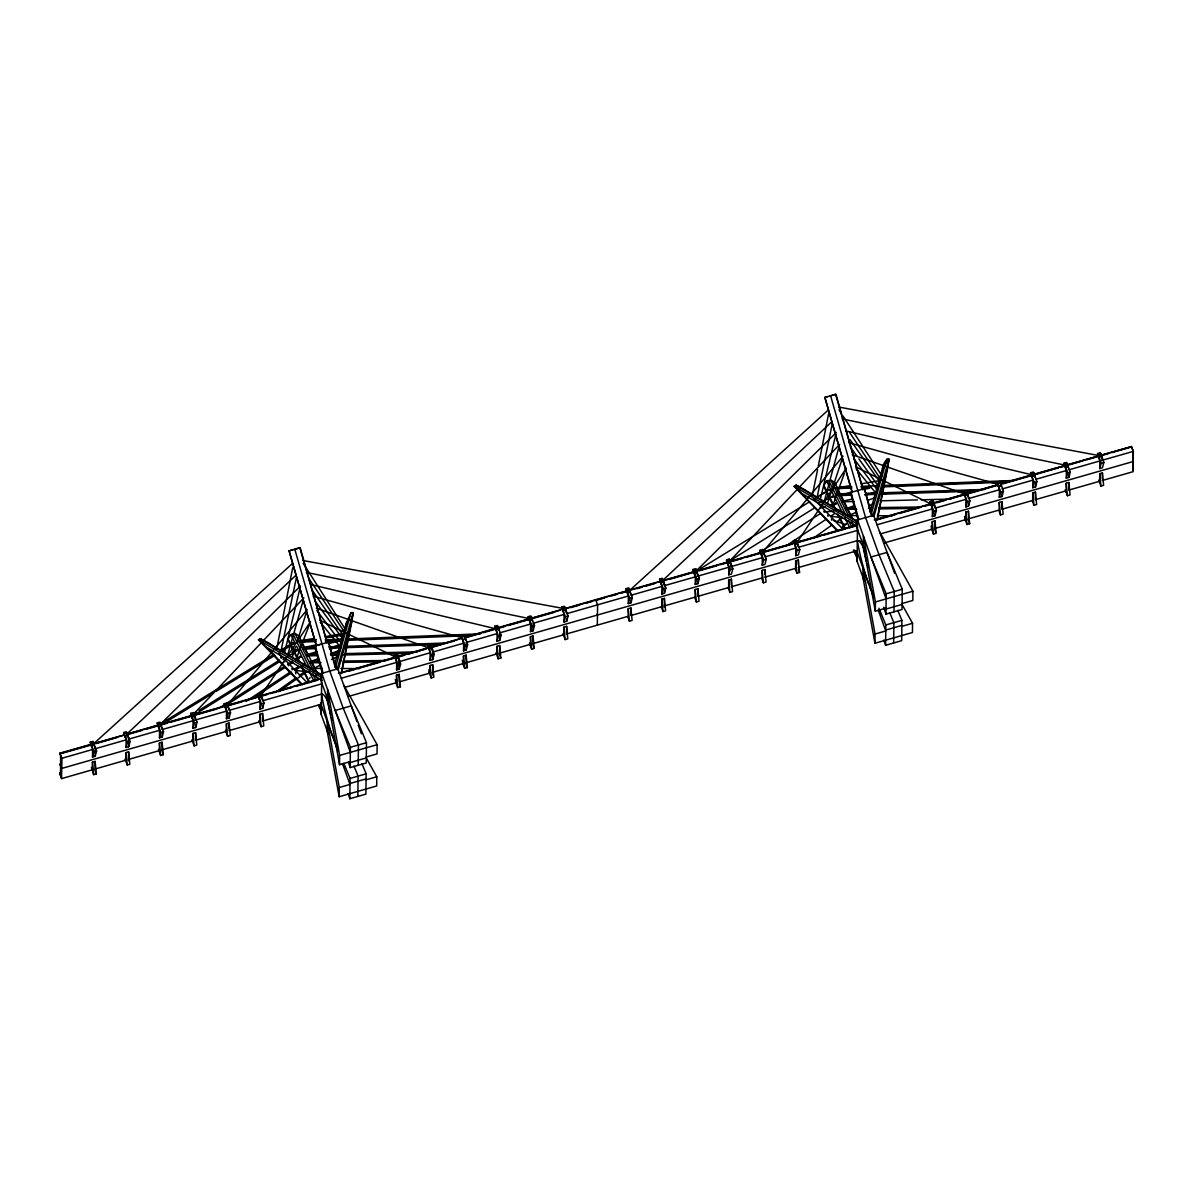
<?xml version="1.0" encoding="UTF-8"?>
<svg xmlns="http://www.w3.org/2000/svg" width="1193" height="1193" viewBox="0 0 1193 1193"><rect width="100%" height="100%" fill="white"/><g stroke="black" fill="none" stroke-linecap="round" stroke-linejoin="round"><path stroke-width="1.5" d="M60.739 756.079L59.874 753.171L124.251 734.873M60.634 765.339L60.112 764.027L60.619 765.846M60.515 775.226L60.649 755.84M60.694 775.704L60.918 756.422M61.216 777.15L61.425 757.868M92.368 769.783L91.503 767.397L93.65 774.645L96.32 773.884L95.127 761.402L92.443 762.178L92.368 769.783L61.559 778.611L61.782 758.316L59.874 753.171M91.727 747.086L90.25 742.106L92.935 741.345L96.588 751.038L95.186 756.332L92.502 757.093L92.592 749.487L90.25 742.106M95.127 761.402L95.037 769.023L125.936 760.165L126.011 752.559L128.62 751.814L129.813 764.281L127.219 765.026L125.041 759.046M95.186 756.332L95.276 748.727L93.636 743.761M125.295 737.483L123.818 732.502L126.458 731.741L130.067 741.449L128.665 746.743L126.07 747.489L126.16 739.869L123.818 732.502M128.516 760.702L128.62 751.814M128.665 746.743L128.769 737.856M158.699 727.909L157.222 722.928L159.907 722.153L163.56 731.861L162.159 737.155L159.474 737.915L159.564 730.31L157.222 722.928M158.46 749.472L160.623 755.467L163.307 754.692L162.099 742.225L159.415 742.985L159.34 750.606L128.531 759.434M162.099 742.225L162.009 749.83L192.819 741.017L192.908 733.397L195.592 732.636L196.785 745.103L194.101 745.864L191.939 739.884M162.159 737.155L162.188 734.098M192.177 718.32L190.716 713.339L193.4 712.564L197.039 722.272L195.637 727.551L192.968 728.326L193.057 720.706L190.716 713.339M195.592 732.636L195.503 740.242L226.312 731.413L226.387 723.808L229.071 723.033L230.279 735.514L227.595 736.275L225.432 730.295M195.637 727.551L195.682 724.509M225.671 708.731L224.195 703.736L226.879 702.975L230.532 712.668L229.131 717.962L226.446 718.738L226.536 711.117L224.195 703.736M229.011 729.132L229.071 723.033M229.131 717.962L229.16 714.92M300.666 683.574L258.508 639.746L260.342 638.658L269.857 643.847L321.156 674.537M259.164 699.128L257.688 694.147L260.372 693.387L264.011 703.08L262.624 708.374L259.94 709.134L260.029 701.529L257.688 694.147M258.911 720.706L261.073 726.686L263.757 725.911L262.564 713.444L259.88 714.219L259.791 721.825L228.981 730.653M262.49 719.543L262.564 713.444M262.624 708.374L262.654 705.331M302.59 684.707L266.501 647.128L322.125 680.413M269.857 643.847L260.342 638.911L258.508 640M320.514 704.72L321.29 714.667L328.403 734.321M321.29 714.667L321.752 673.389L337.828 668.781L356.946 721.586M339.17 796.73L339.274 787.499L327.24 721.601L327.136 730.832L339.17 796.73L376.675 785.978L376.779 776.762L365.923 757.376M339.528 764.668L339.632 755.437L327.613 689.539L327.508 698.77L339.528 764.668L350.25 761.596M344.911 631.112L346.716 621.821L334.786 663.755M341.496 673.553L351.607 622.761L338.186 669.914M361.971 763.788L366.132 773.825L365.893 794.12L349.832 798.728L350.056 778.433L343.823 763.371M350.175 767.591L350.399 747.295L335.188 710.476L351.264 705.883L366.475 742.687L366.251 762.983L350.175 767.591L348.505 762.372M341.183 673.135L353.247 612.606L351.04 612.665L346.716 622.075M357.855 796.432L358.094 776.121L353.948 766.085M358.213 765.295L358.437 744.999L343.226 708.18L329.79 671.077L294.805 549.272L293.821 549.436M343.673 684.931L377.137 744.7L377.033 753.916L366.311 756.988M348.192 696.503L396.419 682.694L396.508 675.074L399.178 674.313L400.386 686.78L397.701 687.556L395.539 681.561M396.568 670.004L396.643 662.398L394.316 655.017L396.986 654.241L397.865 655.375L400.639 663.949L399.237 669.243L396.568 670.004L397.955 664.71L394.316 655.017M399.178 674.313L399.103 681.919L429.912 673.106L429.987 665.485L432.671 664.725L433.864 677.192L431.195 677.952L429.018 671.972M399.237 669.243L398.477 657.969L395.793 658.73L394.913 657.611M430.047 660.415L430.136 652.795L427.795 645.428L430.479 644.652L431.359 645.786L434.133 654.361L432.731 659.64L430.047 660.415L431.448 655.121L427.795 645.428M431.941 649.633L431.955 648.366L429.286 649.141L428.406 648.008M432.671 664.725L432.582 672.33L463.391 663.502L463.481 655.896L466.15 655.121L467.358 667.603L464.674 668.363L462.511 662.383M432.731 659.64L432.82 652.034L431.076 647.247M463.54 650.826L463.615 643.206L461.288 635.824L463.958 635.064L464.852 636.182L467.611 644.757L466.209 650.051L463.54 650.826L464.942 645.532L461.288 635.824M466.15 655.121L466.075 662.741L496.884 653.913L496.959 646.308L499.643 645.532L500.836 657.999L498.167 658.775L496.005 652.795M466.209 650.051L466.299 642.445L497.108 633.617L494.767 626.236L497.451 625.475L501.105 635.168L499.703 640.462L497.019 641.223L497.108 633.617M499.643 645.532L499.554 653.153L530.363 644.324M499.703 640.462L499.792 632.842L530.587 624.028L528.216 616.662L530.855 615.901L534.509 625.594L533.107 630.888L530.512 631.634L530.602 622.761L528.216 616.662M530.348 645.592L530.453 636.704L533.047 635.973L534.255 648.44L531.646 649.186L529.438 643.206M533.047 635.973L532.958 643.579L563.857 634.736L563.931 627.115L566.615 626.355L567.808 638.822L565.139 639.582L562.977 633.602M533.107 630.888L533.196 623.283L564.08 614.425L561.739 607.058L564.423 606.283L568.077 615.991L566.675 621.27L563.991 622.045L564.08 614.425M565.9 611.263L565.914 609.996L563.23 610.771L562.35 609.638M566.615 626.355L566.526 633.96L628.144 616.319L628.234 608.698L630.903 607.938L632.111 620.405L629.427 621.18L627.801 616.692M566.675 621.27L566.705 618.228M597.335 625.132L597.574 604.836L595.665 599.706L595.739 600.452L604.672 597.887M627.503 593.622L626.042 588.641L628.711 587.866L632.365 597.574L630.963 602.853L628.293 603.628L628.368 596.008L626.042 588.641M630.903 607.938L630.829 615.543L661.712 606.7L661.802 599.08L664.397 598.349L665.59 610.816L662.995 611.562L661.369 607.073M630.963 602.853L631.008 599.811M661.071 584.003L659.61 579.023L662.249 578.262L665.858 587.97L664.456 593.264L661.861 594.01L661.936 586.404L659.61 579.023M664.292 607.222L664.397 598.349M664.456 593.264L664.486 590.222M762.327 557.653L762.238 565.258L764.907 564.498L766.309 559.204L762.67 549.496L759.986 550.271L762.327 557.653L664.546 585.659L664.561 584.391M694.475 574.444L693.014 569.449L695.698 568.688L699.337 578.381L697.935 583.675L695.265 584.436L695.34 576.83L693.014 569.449M694.773 597.499L696.399 601.988L699.083 601.227L697.89 588.745L695.206 589.521L695.116 597.126L664.307 605.955M697.89 588.745L697.801 596.366L728.61 587.538L728.684 579.932L731.369 579.157L732.562 591.624L729.892 592.399L728.267 587.91M697.935 583.675L697.98 580.633M727.969 564.841L726.492 559.86L729.177 559.099L732.83 568.793L731.428 574.087L728.744 574.847L728.834 567.242L726.492 559.86M731.294 585.241L731.369 579.157M761.447 555.252L759.986 550.271M761.745 578.322L763.371 582.81L766.055 582.035L764.862 569.568L762.178 570.329L762.088 577.949L731.279 586.777M764.802 574.131L764.862 569.568M794.941 545.663L793.464 540.683L796.149 539.907L799.802 549.615L798.4 554.894L795.716 555.67L795.806 548.049L793.464 540.683M837.725 531.422L794.299 486.52L796.119 485.178L805.648 490.368L856.947 521.058M795.239 568.718L796.864 573.207L799.549 572.446L798.341 559.979L795.671 560.74L795.582 568.36L764.773 577.173M798.296 564.543L798.341 559.979M838.366 531.228L794.299 486.267L796.119 485.178L857.066 521.654M805.648 490.368L796.119 485.432M856.291 551.255L857.081 561.202L864.179 580.842M857.081 561.202L857.543 519.909L873.619 515.301L894.631 573.356M874.946 643.251L875.051 634.035L863.031 568.136L862.927 577.352L874.946 643.251L912.451 632.514L912.556 623.283L901.714 603.897M875.319 611.189L875.423 601.973L863.389 536.075L863.285 545.29L875.319 611.189L886.026 608.117M871.218 514.094L886.831 459.201C878.838 481.361 883.148 457.322 889.024 459.394L877.332 517.837M897.762 610.309L901.908 620.36L901.684 640.656L885.609 645.264L885.832 624.953L878.913 608.221M885.967 614.127L886.19 593.816L870.965 557.012L887.04 552.404L902.266 589.223L902.027 609.519L885.967 614.127L883.73 607.162M877.273 520.088L887.398 469.281L873.977 516.45M893.646 642.952L893.87 622.657L889.724 612.62M894.004 611.815L894.228 591.519L879.002 554.715L865.581 517.613L830.596 395.808L829.597 395.972M879.465 531.467L912.913 591.221L912.824 600.452L902.102 603.509M883.983 543.024L932.195 529.215L932.285 521.609L934.969 520.834L936.162 533.316L933.493 534.076L931.315 528.096M932.344 516.524L932.434 508.919L930.093 501.537L932.777 500.777L933.657 501.895L936.43 510.47L935.029 515.764L932.344 516.524L933.746 511.245L930.093 501.537M934.238 505.757L934.253 504.49L931.584 505.25L930.704 504.132M934.969 520.834L934.88 528.454L965.689 519.626L965.778 512.021L968.448 511.245L969.655 523.712L966.971 524.488L964.809 518.508M935.029 515.764L935.058 512.722M965.838 506.936L965.912 499.33L963.586 491.948L966.255 491.188L967.135 492.306L969.909 500.881L968.507 506.175L965.838 506.936L967.225 501.642L963.586 491.948M967.732 496.169L967.747 494.901L965.062 495.662L964.183 494.543M968.448 511.245L968.373 518.866L999.182 510.037L999.257 502.417L1001.941 501.656L1003.134 514.123L1000.465 514.899L998.839 510.41M968.507 506.175L968.552 503.133M999.316 497.347L999.406 489.741L997.065 482.36L999.749 481.584L1000.629 482.718L1003.402 491.292L1002.001 496.586L999.316 497.347L1000.718 492.053L997.065 482.36M1001.941 501.656L1001.852 509.262L1032.661 500.449L1032.75 492.828L1035.42 492.068L1036.628 504.535L1033.943 505.295L1032.318 500.806M1002.001 496.586L1002.031 493.529M1032.81 487.758L1032.884 480.138L1030.558 472.771L1033.227 471.996L1034.122 473.129L1036.881 481.704L1035.479 486.983L1032.81 487.758L1034.212 482.464L1030.558 472.771M1035.42 492.068L1035.345 499.673L1066.154 490.845M1035.479 486.983L1035.524 483.94M1066.139 492.113L1066.229 483.24L1068.839 482.494L1070.032 494.961L1067.437 495.706L1065.23 489.741M1066.288 478.169L1066.393 469.281L1064.007 463.182L1066.646 462.437L1070.285 472.13L1068.883 477.424L1066.288 478.169L1067.69 472.875L1066.393 469.281M1068.839 482.494L1068.749 490.099L1099.633 481.256L1099.722 473.651L1102.407 472.875L1103.6 485.342L1100.915 486.118L1098.753 480.138M1068.883 477.424L1068.928 474.367M1099.782 468.566L1099.857 460.96L1097.53 453.579L1100.214 452.818L1101.094 453.936L1103.853 462.511L1102.451 467.805L1099.782 468.566L1101.184 463.287L1097.53 453.579M1101.676 457.799L1101.691 456.531L1099.007 457.292L1098.127 456.173M1102.332 478.975L1102.407 472.875M1131.441 446.614L1001.061 483.568M1132.783 470.206L1132.992 450.909L1131.531 446.972M1131.531 446.346L1133.35 451.372L1133.126 471.667L1102.317 480.496M309.703 662.667L309.733 661.459L318.993 661.34M854.77 507.86L845.509 507.979L845.912 509.515M160.444 723.54L160.831 724.688L160.458 723.674M835.04 487.728L851.802 486.714M528.767 617.84L529.394 618.928M1064.857 465.061L1064.559 464.36L1065.17 465.449M306.512 647.575L302.813 647.695L303.022 648.843M842.154 502.089L842.124 501.567M61.037 757.287L61.35 758.45L61.007 757.272M60.858 768.217L61.097 768.605M60.843 769.545L61.186 770.723L60.888 769.56M61.261 766.816L60.977 765.727L60.962 767.323M127.412 734.262L126.995 733.099M227.803 705.51L227.207 705.003C228.519 706.122 226.789 702.752 227.818 705.51L258.106 696.772M395.271 657.477L394.868 656.195L395.241 657.552M528.753 618.019L529.11 618.72M562.276 608.311L562.813 609.608L563.036 608.37M763.609 552.016L763.222 550.689L763.565 552.016L792.107 543.814M964.734 494.245L964.138 493.127M562.798 608.967L562.335 608.713M351.607 623.014L353.247 612.606L337.022 669.631M887.398 469.535L889.024 459.141L872.799 516.166M296.49 649.723L297.221 650.692L289.347 655.598M832.282 496.258L833.072 497.168L832.416 496.228M277.194 646.487L292.732 567.674M812.015 495.363L813.223 495.423L812.463 494.648L817.578 469.729M818.279 466.15L828.524 414.195M880.688 477.632L882.134 470.415M886.101 463.078L886.831 459.454L889.024 459.394M964.526 493.887L852.19 454.712M280.922 651.259L296.371 577.785M306.765 640.537L299.368 640.82L299.503 642.162M815.788 497.406L817.086 497.57L832.147 424.305M299.965 656.553L300.845 657.283M835.756 503.073L836.114 504.415M320.902 679.682L321.409 677.385L258.508 639.746L266.486 647.381M281.19 657.88L280.937 657.075L281.175 657.999M296.908 650.588L296.968 649.872M284.545 652.81L300.084 587.806M820.322 499.33L835.875 434.327M92.502 757.093L93.904 751.814L91.742 745.819L94.411 745.058L93.531 743.94M126.07 747.489L127.472 742.195L125.31 736.215L127.949 735.455L127.099 734.321L127.949 735.455M159.474 737.915L160.876 732.621L158.714 726.641L161.398 725.881L160.503 724.747L162.248 729.534L226.536 711.117M192.968 728.326L194.37 723.033L192.192 717.053L194.877 716.277L193.997 715.159L195.727 719.946M226.446 718.738L227.848 713.444L225.686 707.464L228.37 706.688L226.879 702.975M259.94 709.134L261.342 703.855L259.164 697.86L261.849 697.1L260.372 693.387M497.019 641.223L498.42 635.944L494.767 626.236M530.512 631.634L531.914 626.34L530.602 622.761M563.991 622.045L565.393 616.751L561.739 607.058M628.293 603.628L629.695 598.334L627.518 592.354L630.202 591.579L629.322 590.46L631.052 595.247L661.936 586.404M661.861 594.01L663.248 588.716L661.086 582.736L663.726 581.975L662.89 580.842L663.726 581.975M695.265 584.436L696.667 579.157L694.49 573.162L697.174 572.401L695.698 568.688M728.744 574.847L730.146 569.553L727.984 563.573L730.668 562.813L729.177 559.099M762.238 565.258L763.639 559.964L761.462 553.984L764.146 553.224L762.67 549.496M795.716 555.67L797.118 550.376L794.956 544.396L797.64 543.62L796.149 539.907M302.918 601.421L287.707 654.823M824.184 501.642L838.694 447.957M1098.649 455.189L1098.589 456.144L1098.813 454.906M335.427 667.573L351.04 612.665L353.247 612.859M870.085 512.036L882.507 468.357M284.859 661.876L284.456 660.862M820.635 508.412L820.56 507.577M295.536 646.845L292.166 657.507M296.654 643.31L306.124 613.232M841.915 459.752L827.345 503.67L828.628 504.326M309.554 662.145L318.486 658.357M288.631 665.813L287.96 664.799M824.423 512.334L823.737 511.32M295.939 659.64L296.669 660.072L295.939 659.64L309.285 625.013M831.745 506.309L832.416 506.622L844.405 473.278M842.034 517.195L842.094 518.105M279.952 650.781L281.294 650.96L280.683 650.498M428.854 647.098L428.958 647.724M851.548 493.798L838.604 494.23L838.247 495.363M293.627 643.773L293.254 642.58L293.702 643.802L282.711 650.603M828.196 489.682L829.359 489.652L828.956 490.681M848.834 515.436L856.186 512.304M342.346 639.523L342.108 640.268L342.913 639.045L315.593 601.779M298.817 635.854L294.91 633.319L290.824 634.497L288.095 638.926L299.697 662.294M846.046 515.48L828.643 480.436L826.6 481.018L823.886 485.462L836.308 510.485M879.196 482.345L878.987 483.105L879.778 481.927L849.998 439.591M261.222 695.265L310.612 621.538M796.954 541.622L797.103 542.427L846.389 468.059M340.587 647.396L340.587 648.291M312.998 668.423L322.378 668.378M292.315 669.825L291.748 668.706M828.091 516.36L827.524 515.227M227.624 704.839L307.242 609.683M763.401 551.36L843.033 456.218M303.887 597.842L193.937 713.742L194.295 715.084L194.176 714.219M839.663 444.363L729.818 560.993M160.652 724.017L300.517 585.987M836.308 432.522L696.533 570.552M831.804 520.237L831.357 519.134M882.045 475.664C880.374 474.978 882.149 474.978 881.448 475.127L843.048 416.029M295.804 575.414L127.01 733.904M831.596 421.934L662.712 580.469M842.154 501.299L842.258 502.596M93.725 743.657L292.419 563.543M629.308 589.536L629.665 590.386L828.196 410.079M299.547 640.909L299.339 642.013M841.423 528.037L844.301 525.71M275.27 692.507L296.311 677.594M299.309 675.462L305.319 671.197M278.774 691.642L307.391 671.346M813.954 537.789L831.879 525.069M837.859 520.834L840.841 518.716M246.19 701.305L290.973 671.525M294.06 669.467L298.697 666.395M252.916 698.442L291.629 672.703M294.716 670.645L304.006 664.471M786.605 545.559L826.6 518.955M831.223 515.883L834.295 513.84M219.244 708.045L284.516 666.29M287.617 664.307L292.285 661.325M296.938 658.342L300.054 656.344M229.131 703.318L285.187 667.454M289.869 664.456L292.971 662.473M296.088 660.475L299.204 658.476M757.227 553.955L819.845 513.9M832.371 505.892L835.503 503.893L830.403 505.265M188.106 717.142L195.965 712.236M199.112 710.267L279.341 660.251M291.912 652.407L296.639 649.469M194.847 714.518L279.893 661.489M283.039 659.535L286.201 657.567M730.161 560.546L814.834 507.756M819.889 495.572L825.735 491.934M163.083 722.242L274.196 654.226M282.144 649.38L293.254 642.58M161.935 724.524L212.786 693.401M215.963 691.463L274.763 655.464M700.44 568.599L809.659 501.746M817.578 496.899L825.496 492.053M295.879 673.791L295.566 672.598M846.374 523.727L845.479 524.98M313.386 668.557L319.948 665.262M331.43 659.505L338.007 656.21M869.056 505.832L873.887 503.416M344.822 631.977L344.434 633.036M880.598 478.512L880.225 479.571M817.951 503.357L832.073 497.004M838.798 494.707L838.649 495.572M299.831 656.642L299.368 657.626M330.416 653.779L338.946 650.513M310.269 662.95L318.74 659.714M330.58 655.166L339.051 651.93M853.025 506.086L846.329 508.65L855.545 508.531M868.116 500.299L874.827 497.735M341.004 660.847L340.229 660.37M289.094 550.868L316.354 645.607L289.094 550.868L291.778 550.018M824.87 397.403L852.13 492.127L824.87 397.403L827.554 396.553M315.996 645.652L318.665 644.816M306.512 654.689L317.07 651.602M329.372 647.978L338.156 645.398M306.78 656.061L317.263 652.989M329.507 649.395L340.005 646.308M842.452 501.194L851.563 499.226M865.402 495.155L875.781 492.113M289.452 550.808L300.174 547.736L327.076 642.535L299.816 547.796L295.864 548.855M825.228 397.344L835.95 394.272L862.852 489.055L835.592 394.331L831.64 395.375M317.83 645.025L320.723 644.22M315.22 645.95L323.094 673.001L322.274 673.135L314.594 646.054L328.597 642.117L336.486 669.169L335.665 669.303M850.997 492.485L858.885 519.522L858.05 519.656L850.37 492.575L864.388 488.638L872.277 515.689L871.442 515.823M91.13 743.239L93.815 742.464M124.698 733.62L127.338 732.86M158.102 724.047L160.787 723.286M191.596 714.458L194.28 713.697M225.089 704.869L227.759 704.094M258.568 695.28L261.252 694.505M395.196 656.135L397.865 655.375M428.675 646.546L431.359 645.786M462.168 636.958L464.852 636.182M495.647 627.369L498.331 626.593M529.096 617.78L531.735 617.035M562.619 608.176L565.303 607.416M626.921 589.76L629.606 588.999M660.49 580.141L663.129 579.395M693.894 570.582L696.578 569.807M727.372 560.993L730.056 560.218M760.866 551.39L763.55 550.629M794.359 541.801L797.028 541.04M930.972 502.671L933.657 501.895M964.466 493.082L967.135 492.306M997.945 483.478L1000.629 482.718M1031.438 473.889L1034.122 473.129M1064.887 464.316L1067.526 463.555M1098.41 454.712L1101.094 453.936M127.74 733.74L320.708 678.593M338.484 673.374L461.795 638.18M465.285 637.047L856.499 525.129M874.26 519.894L997.587 484.716M59.874 753.558L92.025 744.343M95.589 743.328L124.161 735.142M127.74 734.113L158.102 725.419M161.666 724.39L192.028 715.696M195.607 714.667L224.18 706.495M261.685 695.743L317.055 679.891M340.259 673.24L425.99 648.679M431.344 647.143L459.916 638.956M465.285 637.42L559.935 610.309M565.288 608.773L627.801 590.878M631.38 589.849L659.953 581.662M663.517 580.648L693.879 571.939M697.458 570.925L727.819 562.231M731.384 561.202L759.956 553.015M797.461 542.278L854.62 525.904M876.05 519.76L931.42 503.908M934.984 502.879L963.556 494.692M968.91 493.156L997.497 484.969M1001.061 483.955L1031.483 475.306L1031.08 473.964L1031.453 475.276M1035.002 474.232L1065.364 465.538M1068.928 464.509L1097.5 456.322M1101.079 455.308L1129.652 447.121M61.738 753.409L92.1 744.715M95.679 743.686L117.108 737.542M127.83 734.485L142.116 730.384M145.68 729.37L158.177 725.776M161.756 724.762L167.109 723.226M170.688 722.197L192.118 716.068M195.682 715.039L217.126 708.896M227.833 705.838L242.119 701.738M245.698 700.723L256.406 697.651M261.774 696.115L267.128 694.58M270.692 693.551L292.136 687.422M295.7 686.393L317.129 680.249M349.281 671.048L354.634 669.512M358.213 668.483L379.642 662.354M383.207 661.325L395.718 657.746M399.282 656.717L404.651 655.181M408.215 654.167L426.08 649.052M433.223 646.994L454.652 640.865M465.359 637.793L479.661 633.707M483.225 632.678L495.721 629.099M499.3 628.07L504.654 626.534M508.233 625.52L529.662 619.376M533.226 618.347L554.67 612.218M570.731 607.61L579.664 605.045M586.807 603.002L592.175 601.466M611.815 595.844L617.169 594.308M620.748 593.279L626.101 591.758M636.823 588.686L642.177 587.15M645.741 586.121L654.674 583.571M670.749 578.963L693.968 572.312M699.322 570.776L717.187 565.661M720.751 564.632L727.894 562.589M733.263 561.053L742.18 558.503M745.759 557.474L760.045 553.388M765.399 551.852L792.197 544.172M799.34 542.129L820.769 535.985M824.348 534.971L845.777 528.827M849.341 527.798L854.695 526.262M877.914 519.611L895.779 514.496M899.358 513.482L920.787 507.338M924.351 506.324L931.494 504.266M936.863 502.73L945.781 500.18M949.36 499.151L963.646 495.065M968.999 493.529L997.572 485.342M1002.94 483.806L1031.513 475.619M1036.866 474.083L1058.295 467.954M1061.874 466.925L1065.438 465.896M1069.017 464.882L1083.304 460.781M1086.868 459.767L1097.59 456.695M1102.943 455.159L1108.312 453.623M1111.876 452.609L1129.741 447.479M529.707 620.375L528.827 619.242L529.707 620.375L532.346 619.614L532.332 620.882L531.467 618.496M1064.007 463.182L1065.483 466.895L1068.123 466.15L1068.108 467.417L1067.243 465.016M61.782 758.316L92.592 749.487M95.276 748.727L126.16 739.869M159.564 730.31L128.755 739.123L127.099 734.321M260.029 701.529L229.22 710.357L227.49 705.57M321.633 683.872L262.699 700.753L260.969 695.966M341.287 678.25L396.643 662.398M399.327 661.623L430.136 652.795M432.82 652.034L463.615 643.206M628.368 596.008L566.764 613.664L565.02 608.877M795.806 548.049L764.996 556.877L763.266 552.091M857.424 530.408L798.49 547.289L796.76 542.502M877.064 524.771L932.434 508.919M965.912 499.33L935.103 508.158L932.777 500.777M999.406 489.741L968.597 498.555L966.867 493.768M1002.09 488.966L1032.884 480.138M1035.569 479.377L1066.378 470.549L1064.559 465.792L1065.483 466.895M1068.973 469.803L1133.35 451.372M93.904 751.814L96.588 751.038M127.472 742.195L130.067 741.449M160.876 732.621L163.56 731.861M194.37 723.033L197.039 722.272M227.848 713.444L230.532 712.668M261.342 703.855L264.011 703.08M397.955 664.71L400.639 663.949M431.448 655.121L434.133 654.361M464.942 645.532L467.611 644.757M498.42 635.944L501.105 635.168M531.914 626.34L534.509 625.594M565.393 616.751L568.077 615.991M629.695 598.334L632.365 597.574M663.248 588.716L665.858 587.97M696.667 579.157L699.337 578.381M730.146 569.553L732.83 568.793M763.639 559.964L766.309 559.204M797.118 550.376L799.802 549.615M933.746 511.245L936.43 510.47M967.225 501.642L969.909 500.881M1000.718 492.053L1003.402 491.292M1034.212 482.464L1036.881 481.704M1067.69 472.875L1070.285 472.13M1101.184 463.287L1103.853 462.511M328.045 701.961A42.799 6.114 74 0 0 322.11 693.938L61.663 768.456L60.112 764.146M344.717 687.377L857.886 540.474A42.799 6.114 74 0 1 863.836 548.497M880.494 533.912L1133.231 461.512L1132.888 460.558M262.475 721.064L321.409 704.183M798.251 567.585L857.2 550.704M350.399 747.295L366.475 742.687M886.19 593.816L902.266 589.223M339.632 755.437L377.137 744.7M875.423 601.973L912.913 591.221M350.235 762.521L366.311 757.913M886.011 609.041L902.087 604.448M350.056 778.433L366.132 773.825M885.832 624.953L901.908 620.36M349.996 783.503L366.072 778.895M885.788 630.038L901.848 625.43M339.274 787.499L349.981 784.427L342.436 763.55M366.057 779.819L376.779 776.762M875.051 634.035L885.773 630.963L878.212 610.07M901.848 626.355L912.556 623.283M821.902 507.547L825.302 506.637M851.906 492.098L839.484 494.886L850.639 494.513M862.569 489.726L869.667 488.131M302.813 647.695L317.368 644.578M326.42 642.55L340.9 639.314M303.082 649.216L315.698 646.397M328.329 643.564L339.14 641.148M310.031 677.475L309.688 678.444M839.693 487.385L850.564 485.566M861.45 483.747L877.765 481.003M314.37 638.389L299.682 640.85L300.353 641.416M325.391 636.54L343.748 633.468M299.875 642.266L316.339 639.508M325.495 637.972L343.793 634.9M292.926 642.803L292.539 643.832M864.388 488.638L870.965 514.138M872.724 515.451L873.619 515.301M328.597 642.117L335.188 667.603M336.933 668.93L337.828 668.781M835.607 503.163L835.145 504.147M825.675 511.827L833.952 511.171M839.052 510.097L838.664 511.186M303.276 663.576L302.888 664.665M861.048 486.356L877.69 485.715M883.238 485.491L1012.738 480.511M839.783 487.862L850.937 487.43M862.077 486.998L865.79 486.848M882.507 486.207L897.375 485.64M901.088 485.491L928.959 484.418M932.672 484.283L960.544 483.21M964.257 483.061L986.551 482.196M993.978 481.912L1012.559 481.197M835.249 488.712L851.936 488.071M861.197 487.713L870.472 487.355M883.446 486.863L1005.803 482.136M312.312 640.328L316.011 640.179M325.257 639.821L341.914 639.18M347.461 638.971L480.645 633.841M301.307 642.117L316.13 641.551M325.391 641.193L332.787 640.909M347.61 640.328L471.682 635.556M866.342 493.32L875.602 493.022M882.999 492.769L984.747 489.443M871.099 493.842L874.812 493.723M882.253 493.484L939.905 491.591M943.618 491.471L977.097 490.368M840.543 495.527L851.668 495.17M864.657 494.737L875.781 494.379M881.344 494.2L975.904 491.098M312.059 647.396L315.757 647.277M328.716 646.86L339.811 646.487M347.223 646.248L447.121 642.967M304.767 649.007L315.877 648.634M332.549 648.097L339.96 647.844M345.508 647.665L438.129 644.638M288.974 655.509L287.811 654.853M842.899 501.761L854.084 501.492M880.166 500.836L917.417 499.912M921.145 499.822L950.94 499.077M311.686 654.45L317.249 654.301M332.072 653.943L337.619 653.794M345.031 653.615L417.282 651.825M308.092 655.896L317.368 655.658M332.206 655.3L337.768 655.151M343.33 655.017L410.109 653.361M878.853 507.547L921.443 506.995M868.459 508.367L872.143 508.307M885.057 508.143L918.252 507.711M856.723 509.187L845.375 508.74M878.898 508.904L914.002 508.442M343.062 661.026L385.667 660.475M309.852 662.801L320.992 662.667M343.241 662.369L380.343 661.891M845.509 507.979L846.448 508.591M851.578 515.54L857.111 515.585M877.407 515.719L892.155 515.808M340.93 668.498L359.481 668.632M831.461 516.345L842.333 517.658M295.849 670.466L306.81 671.793M838.813 407.037L1098.38 455.458M812.418 494.886L813.283 495.14L812.463 494.648M303.022 560.516L562.335 608.266M842.169 418.922L1064.738 465.046M306.392 572.401L528.961 618.511M845.509 430.822L1031.304 474.62M311.537 584.719L495.706 628.771L495.319 627.414L495.468 628.264M860.541 541.339L857.305 540.548L857.856 543.769A42.799 6.114 74 0 0 867.057 579.246L868.862 584.525M277.313 648.56L276.284 648.023M848.864 442.752L997.81 484.209M313.088 596.217L461.93 637.718M276.537 649.007L277.373 648.709M833.43 520.431L845.748 524.532M316.399 608.176L428.764 647.874L428.6 647.128M855.47 466.761L930.987 504.042L930.734 502.82M319.694 620.226L395.047 656.866M802.278 493.663L856.693 526.217L857.2 523.906L794.299 486.267L802.278 493.917M321.29 675.119L260.342 638.658L262.878 641.536M61.201 766.801L61.216 767.934M60.873 768.143L61.037 769.023M813.372 498.614L843.033 529.274M278.879 653.421L307.242 682.739M662.682 580.32L662.876 580.096M856.037 468.7L876.184 493.574M320.246 622.179L340.408 647.038M1031.155 475.351L1032.034 476.484L1034.719 475.709L1034.704 476.976L1033.839 474.59M997.676 484.954L998.556 486.073L1001.225 485.312L1001.21 486.58L1000.345 484.179M495.378 628.83L496.258 629.949L498.928 629.188L498.913 630.456L498.048 628.055M461.885 638.419L462.765 639.552L465.449 638.777L465.434 640.044L464.569 637.659M853.785 458.574L877.243 489.876M316.891 610.548L341.452 643.355M850.296 446.793L856.768 455.875M858.915 458.917L878.287 486.177M312.119 589.998L343.554 635.958M849.595 432.448L880.389 478.781M308.674 578.202L343.584 630.709M839.007 409.81L841.02 412.927M303.216 563.29L345.254 629.173L346.074 627.965L345.373 629.352M61.007 760.09L61.231 760.672M852.831 519.104L834.608 482.39L830.701 479.84L848.924 516.554M838.247 491.024L842.392 499.375M844.048 502.715L845.718 506.056M847.373 509.381L849.848 514.392M851.414 521.565L853.905 526.575M848.536 520.476L851.847 527.157M826.6 481.018L843.183 514.392M844.838 517.732L849.804 527.738M838.798 515.495L845.419 528.842M824.214 487.43L834.981 509.128M837.471 514.123L844.927 529.14M854.516 549.973L856.857 554.685M299.652 637.524L317.875 674.239M302.47 644.503L306.616 652.839M311.582 662.861L314.072 667.871M294.91 633.319L313.968 671.704M315.623 675.044L318.113 680.04M292.867 633.901L310.269 668.945M312.76 673.956L316.07 680.636M290.824 634.497L294.969 642.833M296.625 646.174L306.571 666.201M309.047 671.197L314.027 681.218M302.187 667.305L309.643 682.321M288.438 640.895L298.369 660.922M301.695 667.603L309.151 682.62M319.515 705.018L321.856 709.731M853.323 550.092L856.962 557.757M318.277 705.093L321.185 711.222M872.694 593.16L869.772 587.045M336.918 746.639L331.266 732.726A42.799 6.114 74 0 1 322.065 697.249L321.528 694.028M61.126 761.775L61.216 762.073M1102.541 460.185L1100.214 452.818M968.03 519.223L969.655 523.712M964.54 516.435L965.689 519.626M934.537 528.827L935.625 531.81M931.047 526.024L932.195 529.215M886.131 598.901L857.543 519.909L856.649 520.059L856.574 526.739L865.611 551.733M857.185 551.971L873.798 597.902M798.46 569.449L799.549 572.446M729.773 561.679L731.518 566.466M696.294 571.283L698.024 576.07M597.111 614.037L597.454 614.991M532.63 643.952L534.255 648.44M499.211 653.525L500.836 657.999M465.732 663.114L467.358 667.603M462.243 660.311L463.391 663.502M432.239 672.703L433.327 675.7M428.749 669.914L429.912 673.106M399.297 683.798L400.386 686.78M395.271 679.503L396.419 682.694M358.213 725.076L361.375 733.799M350.354 752.365L321.752 673.389L320.857 673.523L320.783 680.219L328.671 701.976M320.529 703.05L338.022 751.366M161.681 750.203L163.307 754.692M94.709 769.396L96.32 773.884M60.515 775.107L59.65 772.84L61.559 778.611M997.855 484L997.721 484.254M662.89 580.842L664.546 585.659M61.022 775.584L61.067 775.733M883.938 640.044L885.609 645.264M348.147 793.509L349.832 798.728M61.246 759.285L61.052 759.24M61.156 763.311L61.052 763.58M61.186 764.862L60.992 764.817M61.111 771.543L60.918 771.513M829.746 489.935L828.941 489.652M1099.722 473.651L1100.915 486.118M1066.229 483.24L1067.437 495.706M1032.75 492.828L1033.943 505.295M999.257 502.417L1000.465 514.899M965.778 512.021L966.971 524.488M932.285 521.609L933.493 534.076M795.671 560.74L796.864 573.207M762.178 570.329L763.371 582.81M728.684 579.932L729.892 592.399M695.206 589.521L696.399 601.988M661.802 599.08L662.995 611.562M628.234 608.698L629.427 621.18M563.931 627.115L565.139 639.582M530.453 636.704L531.646 649.186M496.959 646.308L498.167 658.775M463.481 655.896L464.674 668.363M429.987 665.485L431.195 677.952M396.508 675.074L397.701 687.556M259.88 714.219L261.073 726.686M226.387 723.808L227.595 736.275M192.908 733.397L194.101 745.864M159.415 742.985L160.623 755.467M126.011 752.559L127.219 765.026M92.443 762.178L93.65 774.645M867.967 566.824A40.368 5.771 74 0 1 867.222 564.14M866.491 561.456A40.368 5.771 74 0 1 862.957 546.2M864.671 550.256A42.799 6.114 74 0 1 865.536 552.18M332.191 720.304A40.368 5.771 74 0 1 331.43 717.619M330.715 714.935A40.368 5.771 74 0 1 327.18 699.68M877.869 486.64L878.689 485.566L877.869 486.64M341.034 643.817L341.854 642.744L341.034 643.817M876.81 490.338L877.645 489.264L876.855 490.219M343.137 636.406L343.972 635.347L343.137 636.406M345.045 631.723L344.255 632.886L345.045 631.723M879.972 479.228L880.807 478.184L879.972 479.228M60.813 772.348L61.156 773.526L60.828 772.333M60.798 773.735L61.141 774.913L60.843 773.75M340.005 647.411L340.795 646.427L340.005 647.411M875.781 493.947L876.616 492.992L875.781 493.947"/></g></svg>
